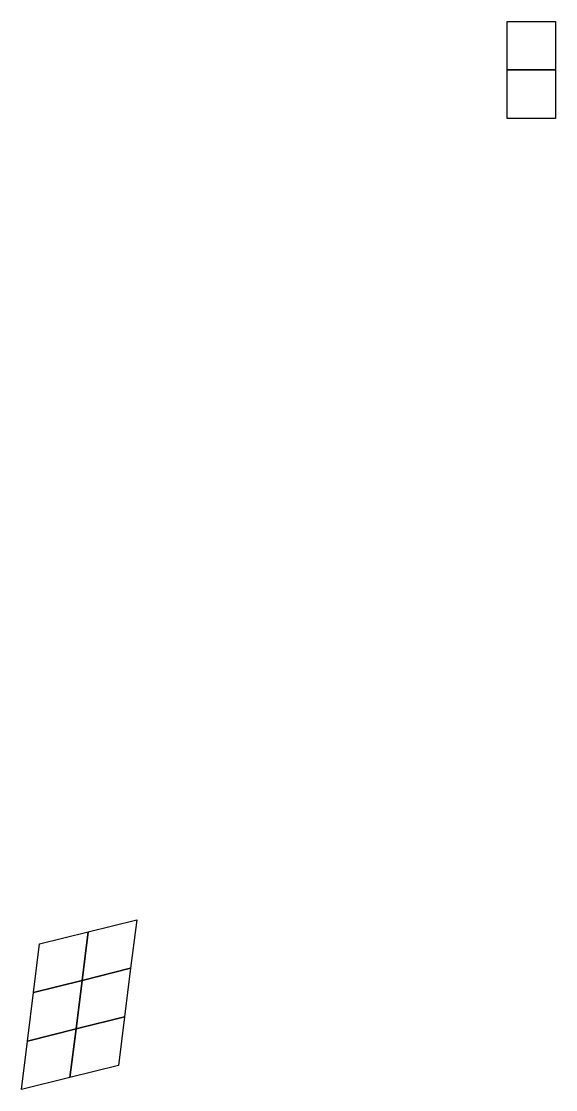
# Model space of a CAD drawing. Header units: metres. Extents: x 0 to 11, y 0 to 22.
import ezdxf

# ---------------------------------------------------------------- set-up
doc = ezdxf.new("R2010")
doc.units = ezdxf.units.M

msp = doc.modelspace()

# ---------------------------------------------------------------- meshes
mesh = msp.add_polymesh((2, 3))
for k, corner in enumerate([(10, 20, 30), (10, 21, 31), (10, 22, 32), (11, 20, 40), (11, 21, 41), (11, 22, 42)]):
    mesh.set_mesh_vertex(divmod(k, 3), corner)
mesh = msp.add_polymesh((3, 4))
for k, corner in enumerate([(0, 0), (0.125, 1, 7), (0.25, 2, 14), (0.375, 3, 21), (1, 0.25, 100), (1.125, 1.25, 107), (1.25, 2.25, 114), (1.375, 3.25, 121), (2, 0.5, 200), (2.125, 1.5, 207), (2.25, 2.5, 214), (2.375, 3.5, 221)]):
    mesh.set_mesh_vertex(divmod(k, 4), corner)

doc.saveas('drawing.dxf')
